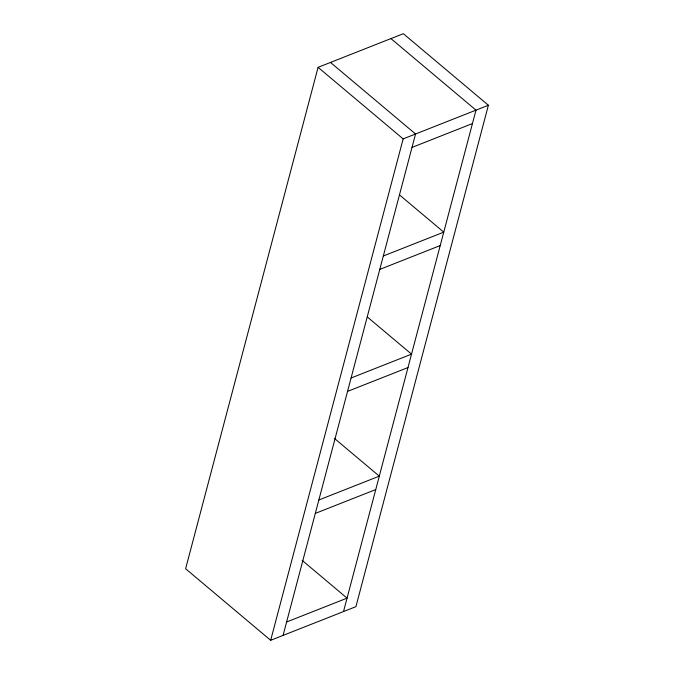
<?xml version="1.0" encoding="UTF-8"?>
<svg xmlns="http://www.w3.org/2000/svg" width="674" height="674" viewBox="0 0 674 674"><rect width="100%" height="100%" fill="white"/><g stroke="black" fill="none" stroke-linecap="round" stroke-linejoin="round"><path stroke-width="1.01" d="M318.086 67.333L185.611 568.746L270.67 640.3L355.914 606.667L488.389 105.254L403.33 33.7L318.086 67.333L403.153 138.886L488.389 105.254M270.67 640.3L403.153 138.886M283.072 635.405L415.555 133.991L330.487 62.438M343.513 611.562L475.996 110.148L390.928 38.595M412.008 147.412L472.449 123.561M383.321 255.994L443.762 232.142L399.623 195.022M379.774 269.406L440.215 245.563M351.087 377.996L411.528 354.145L367.389 317.016M347.54 391.409L407.981 367.557M318.853 499.99L379.293 476.147L334.355 438.344M315.306 513.411L375.747 489.56M286.618 621.992L347.059 598.141L302.121 560.338"/></g></svg>
